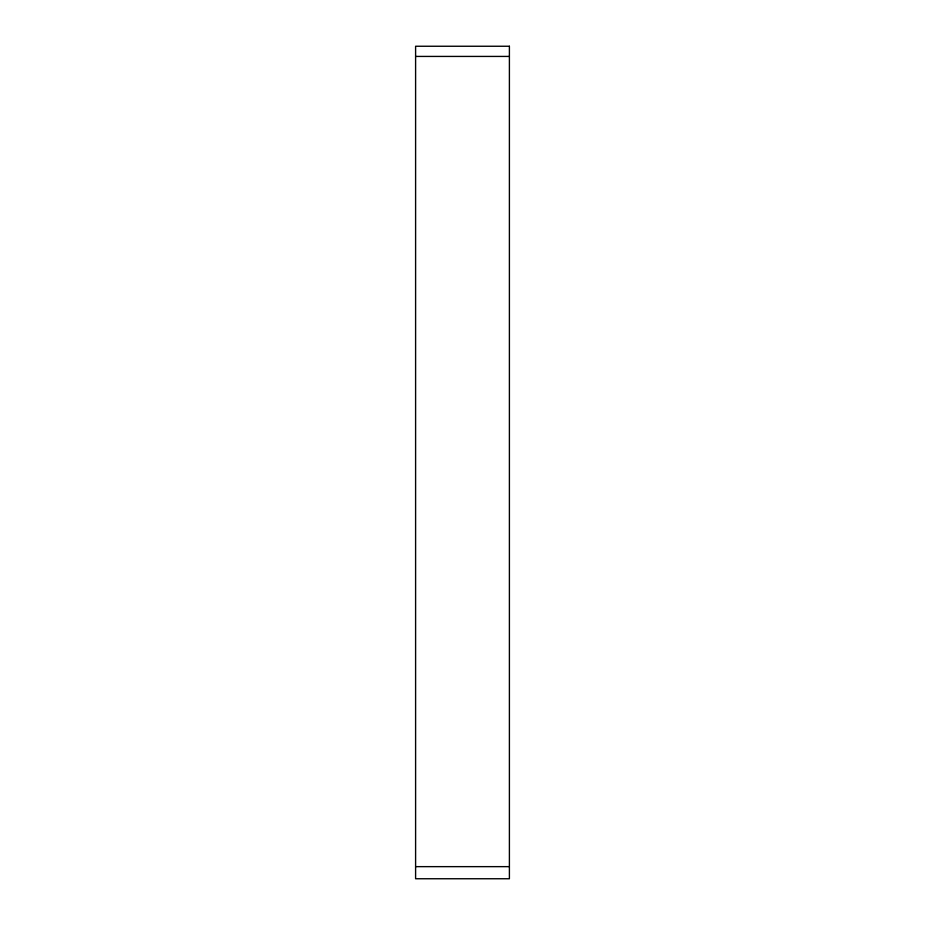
<?xml version="1.0" encoding="UTF-8"?>
<svg xmlns="http://www.w3.org/2000/svg" width="925" height="925" viewBox="0 0 925 925"><rect width="100%" height="100%" fill="white"/><g stroke="black" fill="none" stroke-linecap="round" stroke-linejoin="round"><path stroke-width="1.39" d="M415.603 56.425L509.397 56.425M415.603 866.644L509.397 866.644M509.397 46.25L415.603 46.25L415.603 878.75L509.397 878.75L509.397 46.25"/></g></svg>
